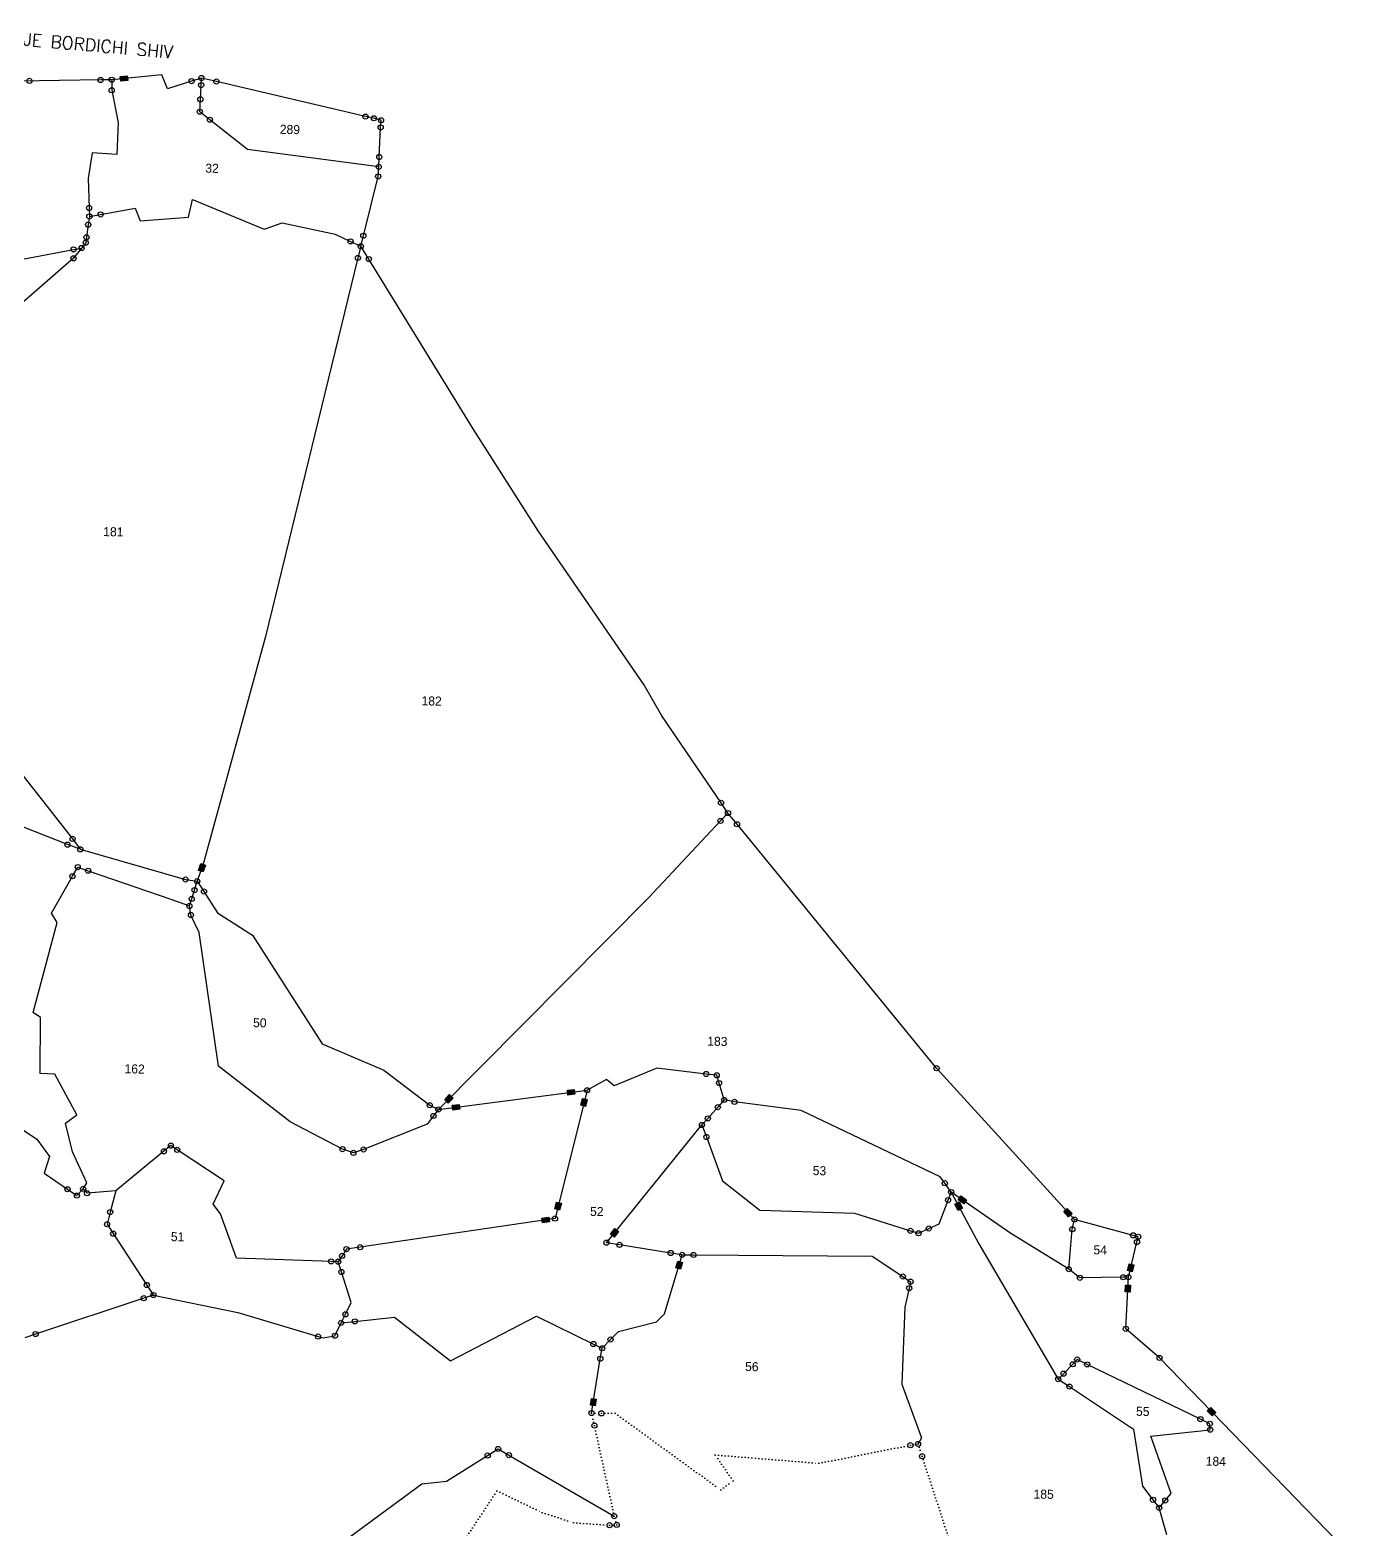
# Model space of a CAD drawing. Header units: metres. Extents: x 260336 to 266671, y 2219820 to 2223612.
# Drawn here: x 264253 to 265283, y 2221606 to 2222769 of the extents above; entities that cross this region are included whole.
import ezdxf

# ---------------------------------------------------------------- set-up
doc = ezdxf.new("R2010")
doc.units = ezdxf.units.M
doc.header["$MEASUREMENT"] = 0
doc.linetypes.add('DOT', pattern=[0.25, 0, -0.25])
for name, color, linetype in [('POLY_FOREST', 7, 'DOT'), ('POLY_PARCEL', 6, 'Continuous'), ('SYM_STONE', 1, 'Continuous'), ('TEXT_MAPOUT', 7, 'Continuous'), ('TEXT_PARCEL', 7, 'Continuous'), ('V_BOUND_LINE', 7, 'Continuous')]:
    doc.layers.add(name, color=color, linetype=linetype)
doc.styles.get("Standard").update_dxf_attribs({"font": 'simplex.shx'})
doc.styles.add('TEXT_MAP', font='', dxfattribs={"height": 1.8})
doc.styles.get('TEXT_MAP').set_extended_font_data('Kruti Dev 050')

msp = doc.modelspace()

# ---------------------------------------------------------------- hatches: boundary and pattern name
at = {"layer": 'SYM_STONE'}
for points in [[(264328.8, 2222729.3), (264328.4, 2222733.1), (264323, 2222732.5), (264323.4, 2222728.8)], [(264389, 2222121.3), (264385.5, 2222122.6), (264383.7, 2222117.4), (264387.2, 2222116.2)], [(264580.9, 2221940.9), (264578.2, 2221943.6), (264574.4, 2221939.7), (264577, 2221937.1)], [(264669.5, 2221947), (264669.9, 2221943.2), (264675.3, 2221943.9), (264674.8, 2221947.7)], [(264679.9, 2221935.4), (264683.5, 2221934.5), (264684.8, 2221939.8), (264681.2, 2221940.7)], [(264586.1, 2221932.4), (264585.7, 2221936.1), (264580.3, 2221935.4), (264580.8, 2221931.7)], [(264664.8, 2221859.4), (264661.1, 2221860.3), (264659.8, 2221855.1), (264663.4, 2221854.2)], [(264972.2, 2221853.9), (264975.5, 2221855.7), (264973, 2221860.5), (264969.7, 2221858.7)], [(264976.7, 2221859), (264978.8, 2221862), (264974.4, 2221865.1), (264972.2, 2221862.1)], [(264649.7, 2221848), (264650.3, 2221844.3), (264655.6, 2221845.1), (264655.1, 2221848.8)], [(265056.8, 2221855.5), (265054.1, 2221853), (265057.8, 2221849), (265060.5, 2221851.5)], [(264709.1, 2221837.5), (264706.2, 2221839.8), (264702.8, 2221835.6), (264705.7, 2221833.3)], [(264753.5, 2221809.4), (264757.1, 2221808.3), (264758.7, 2221813.5), (264755.1, 2221814.6)], [(265108.4, 2221811.7), (265104.7, 2221812.6), (265103.5, 2221807.3), (265107.1, 2221806.4)], [(265101.7, 2221790.7), (265105.4, 2221790.5), (265105.7, 2221795.9), (265102, 2221796.1)], [(264691.9, 2221707.7), (264688.2, 2221708.3), (264687.3, 2221703), (264691, 2221702.4)], [(265168, 2221701.3), (265165.3, 2221698.7), (265169.1, 2221694.8), (265171.8, 2221697.4)]]:
    msp.add_hatch(color=256, dxfattribs=at).paths.add_polyline_path(points)

# ---------------------------------------------------------------- linework, layer by layer
at = {"layer": 'POLY_FOREST', "ltscale": 10}
for p, q in [((264690.4, 2221687.2), (264688.2, 2221696.9)), ((264688.2, 2221696.9), (264695.8, 2221696.7)), ((264695.8, 2221696.7), (264706.5, 2221696.8)), ((264706.5, 2221696.8), (264788.4, 2221637.3)), ((264705.8, 2221617), (264690.4, 2221687.2)), ((264935.2, 2221672), (264941.2, 2221673)), ((264941.2, 2221673), (264944.3, 2221663.4)), ((264797.8, 2221644.5), (264784, 2221664.5)), ((264784, 2221664.5), (264864.2, 2221658)), ((264864.2, 2221658), (264935.2, 2221672)), ((264944.3, 2221663.4), (265045.4, 2221353.5)), ((264788.4, 2221637.3), (264797.8, 2221644.5)), ((264580.3, 2221584.2), (264614.9, 2221636.7)), ((264614.9, 2221636.7), (264649.9, 2221619.9)), ((264649.9, 2221619.9), (264674.2, 2221612)), ((264707.7, 2221610.2), (264705.8, 2221617)), ((264674.2, 2221612), (264702.2, 2221610)), ((264702.2, 2221610), (264707.7, 2221610.2))]:
    msp.add_line(p, q, dxfattribs=at)
at = {"layer": 'POLY_PARCEL'}
for p, q in [((264385.7, 2222725.8), (264385.9, 2222731.3)), ((264316.4, 2222730), (264316.4, 2222721.8)), ((264316.4, 2222721.8), (264321.3, 2222696.6)), ((264385.1, 2222714.8), (264385.7, 2222725.8)), ((264384.7, 2222705.2), (264385.1, 2222714.8)), ((264321.3, 2222696.6), (264320.5, 2222672.1)), ((264392.5, 2222699), (264384.7, 2222705.2)), ((264421.6, 2222675.9), (264392.5, 2222699)), ((264301.3, 2222673.4), (264298.3, 2222653.5)), ((264320.5, 2222672.1), (264301.3, 2222673.4)), ((264523.3, 2222662.5), (264421.6, 2222675.9)), ((264298.3, 2222653.5), (264298.9, 2222630.6)), ((264298.9, 2222630.6), (264299.1, 2222624.1)), ((264307.8, 2222625.6), (264334.6, 2222630.4)), ((264334.6, 2222630.4), (264338.5, 2222620.6)), ((264375.8, 2222623.4), (264379, 2222637.1)), ((264379, 2222637.1), (264434.5, 2222614.3)), ((264298.2, 2222617.7), (264296.9, 2222607.9)), ((264299.1, 2222624.1), (264298.2, 2222617.7)), ((264299.1, 2222624.1), (264307.8, 2222625.6)), ((264338.5, 2222620.6), (264375.8, 2222623.4)), ((264434.5, 2222614.3), (264448.6, 2222619.2)), ((264448.6, 2222619.2), (264489.5, 2222610.3)), ((264296.3, 2222603.7), (264293.1, 2222599.6)), ((264296.9, 2222607.9), (264296.3, 2222603.7)), ((264489.5, 2222610.3), (264501.5, 2222604.7)), ((264501.5, 2222604.7), (264509.4, 2222601)), ((264286.8, 2222591.6), (264145, 2222468.1)), ((264241.9, 2222590), (264286.9, 2222598.5)), ((264293.1, 2222599.6), (264286.8, 2222591.6)), ((264286.9, 2222598.5), (264293.1, 2222599.6)), ((264507.2, 2222591.9), (264435.7, 2222298.5)), ((264509.4, 2222601), (264507.2, 2222591.9)), ((264435.7, 2222298.5), (264387.9, 2222123.9)), ((264191.5, 2222262.2), (264286.1, 2222141.8)), ((264793.9, 2222161.8), (264788.1, 2222155.7)), ((264282.1, 2222137.3), (264229.4, 2222158)), ((264788.1, 2222155.7), (264732.7, 2222096.4)), ((264286.1, 2222141.8), (264292.1, 2222133.7)), ((264292.1, 2222133.7), (264282.1, 2222137.3)), ((264292.1, 2222133.7), (264373.6, 2222110.3)), ((264286, 2222112.8), (264290.1, 2222119.9)), ((264290.1, 2222119.9), (264298.2, 2222117.1)), ((264298.2, 2222117.1), (264362.3, 2222095)), ((264387.9, 2222123.9), (264382.7, 2222109)), ((264269.7, 2222084.2), (264286, 2222112.8)), ((264373.6, 2222110.3), (264382.7, 2222109)), ((264380.6, 2222102.1), (264382.7, 2222109)), ((264382.7, 2222109), (264387.9, 2222101)), ((264362.3, 2222095), (264376.6, 2222089.8)), ((264376.6, 2222089.8), (264378.4, 2222095.3)), ((264378.4, 2222095.3), (264380.6, 2222102.1)), ((264387.9, 2222101), (264398.4, 2222084.5)), ((264732.7, 2222096.4), (264569.5, 2221932.2)), ((264274.2, 2222077), (264269.7, 2222084.2)), ((264377.8, 2222082.8), (264376.6, 2222089.8)), ((264384.2, 2222069.3), (264377.8, 2222082.8)), ((264398.4, 2222084.5), (264425.5, 2222067.2)), ((264255.6, 2222007.2), (264274.2, 2222077)), ((264399.2, 2221965.8), (264384.2, 2222069.3)), ((264425.5, 2222067.2), (264479.5, 2221983.1)), ((264261.3, 2222003.3), (264255.6, 2222007.2)), ((264261, 2221959.9), (264261.3, 2222003.3)), ((264479.5, 2221983.1), (264527.2, 2221962.6)), ((264454.6, 2221922.6), (264399.2, 2221965.8)), ((264738.8, 2221964.2), (264705.8, 2221950.4)), ((264777, 2221959.6), (264738.8, 2221964.2)), ((264193, 2221952.7), (264258.3, 2221909.1)), ((264272.4, 2221959.4), (264261, 2221959.9)), ((264289.5, 2221927.9), (264272.4, 2221959.4)), ((264527.2, 2221962.6), (264562.8, 2221935.4)), ((264699.9, 2221955.4), (264684.7, 2221947)), ((264705.8, 2221950.4), (264699.9, 2221955.4)), ((264785.2, 2221958.6), (264777, 2221959.6)), ((264787, 2221952.6), (264785.2, 2221958.6)), ((264791, 2221939.5), (264787, 2221952.6)), ((264569.5, 2221932.2), (264684.7, 2221947)), ((264684.7, 2221947), (264659.9, 2221847.6)), ((264562.8, 2221935.4), (264569.5, 2221932.2)), ((264569.5, 2221932.2), (264565.7, 2221927.1)), ((264786, 2221933.9), (264778.3, 2221925.2)), ((264791, 2221939.5), (264786, 2221933.9)), ((264799, 2221938), (264791, 2221939.5)), ((264850.7, 2221931.3), (264799, 2221938)), ((264958.4, 2221880), (264850.7, 2221931.3)), ((264280.5, 2221921.4), (264289.5, 2221927.9)), ((264286, 2221899.2), (264280.5, 2221921.4)), ((264495.2, 2221901.4), (264454.6, 2221922.6)), ((264560.9, 2221920.8), (264511.6, 2221901.1)), ((264565.7, 2221927.1), (264560.9, 2221920.8)), ((264699.7, 2221828.9), (264773.7, 2221920.1)), ((264778.3, 2221925.2), (264773.7, 2221920.1)), ((264773.7, 2221920.1), (264777.2, 2221910.8)), ((264258.3, 2221909.1), (264268.3, 2221895.8)), ((264777.2, 2221910.8), (264789.6, 2221876.8)), ((264268.3, 2221895.8), (264264.2, 2221882.8)), ((264297.1, 2221875.2), (264286, 2221899.2)), ((264356.9, 2221899.7), (264319.5, 2221869.1)), ((264362.3, 2221904.1), (264356.9, 2221899.7)), ((264367.2, 2221900.8), (264362.3, 2221904.1)), ((264403.6, 2221876.9), (264367.2, 2221900.8)), ((264503.7, 2221898.5), (264495.2, 2221901.4)), ((264511.6, 2221901.1), (264503.7, 2221898.5)), ((264264.2, 2221882.8), (264282.2, 2221870.3)), ((264289.5, 2221865.4), (264294.3, 2221870.6)), ((264294.3, 2221870.6), (264297.1, 2221875.2)), ((264297.3, 2221867.2), (264294.3, 2221870.6)), ((264395, 2221858.8), (264403.6, 2221876.9)), ((264789.6, 2221876.8), (264818.5, 2221854.2)), ((264961.9, 2221875), (264958.4, 2221880)), ((264966.8, 2221868.1), (264961.9, 2221875)), ((264282.2, 2221870.3), (264289.5, 2221865.4)), ((264319.5, 2221869.1), (264297.3, 2221867.2)), ((264319.5, 2221869.1), (264315.2, 2221852.6)), ((264957.4, 2221843.5), (264964.4, 2221861.9)), ((264964.4, 2221861.9), (264966.8, 2221868.1)), ((264966.8, 2221868.1), (264988.3, 2221828)), ((265013, 2221836), (264966.8, 2221868.1)), ((264315.2, 2221852.6), (264312.8, 2221843.2)), ((264400.6, 2221851.3), (264395, 2221858.8)), ((264413.1, 2221817), (264400.6, 2221851.3)), ((264659.9, 2221847.6), (264509, 2221825.4)), ((264818.5, 2221854.2), (264892, 2221851.8)), ((264892, 2221851.8), (264935.3, 2221838.1)), ((264312.8, 2221843.2), (264317.6, 2221835.9)), ((264317.6, 2221835.9), (264343.6, 2221796.1)), ((264935.3, 2221838.1), (264941.5, 2221836.2)), ((264941.5, 2221836.2), (264949.5, 2221839.9)), ((264949.5, 2221839.9), (264957.4, 2221843.5)), ((265057.9, 2221808.4), (265013, 2221836)), ((265057.9, 2221808.4), (265060.7, 2221839.3)), ((265060.7, 2221839.3), (265062.3, 2221846.8)), ((264509, 2221825.4), (264498.3, 2221823.9)), ((264709.9, 2221827.2), (264699.7, 2221828.9)), ((264749.5, 2221820.9), (264709.9, 2221827.2)), ((264988.3, 2221828), (265049.8, 2221723.2)), ((264486.4, 2221814.4), (264413.1, 2221817)), ((264491.9, 2221814.2), (264486.4, 2221814.4)), ((264494.9, 2221818.7), (264491.9, 2221814.2)), ((264494.4, 2221806.2), (264491.9, 2221814.2)), ((264498.3, 2221823.9), (264494.9, 2221818.7)), ((264744.7, 2221773.9), (264758.5, 2221819.5)), ((264758.5, 2221819.5), (264749.5, 2221820.9)), ((264758.5, 2221819.5), (264767.1, 2221819.4)), ((264767.1, 2221819.4), (264905.6, 2221818.5)), ((264905.6, 2221818.5), (264929.4, 2221802.7)), ((264502, 2221782.6), (264494.4, 2221806.2)), ((264929.4, 2221802.7), (264935.4, 2221798.7)), ((265066.6, 2221801.7), (265057.9, 2221808.4)), ((265100, 2221802.1), (265066.6, 2221801.7)), ((265104.1, 2221802.2), (265100, 2221802.1)), ((264343.6, 2221796.1), (264348.7, 2221788.3)), ((264934.3, 2221793.7), (264930.9, 2221779)), ((264935.4, 2221798.7), (264934.3, 2221793.7)), ((264341.2, 2221785.9), (264257.5, 2221758.1)), ((264348.7, 2221788.3), (264341.2, 2221785.9)), ((264348.7, 2221788.3), (264414.2, 2221774.8)), ((264497.5, 2221773.4), (264502, 2221782.6)), ((264930.9, 2221779), (264928.7, 2221719.2)), ((264414.2, 2221774.8), (264476.3, 2221756.2)), ((264489.4, 2221756.8), (264494.2, 2221766.8)), ((264494.2, 2221766.8), (264497.5, 2221773.4)), ((264494.2, 2221766.8), (264504.7, 2221767.9)), ((264504.7, 2221767.9), (264535.5, 2221771.3)), ((264535.5, 2221771.3), (264579, 2221737.3)), ((264579, 2221737.3), (264645.6, 2221772)), ((264645.6, 2221772), (264689.6, 2221750.4)), ((264709, 2221760.2), (264738.6, 2221767.6)), ((264738.6, 2221767.6), (264744.7, 2221773.9)), ((264257.5, 2221758.1), (264249.2, 2221755.2)), ((264476.3, 2221756.2), (264480.1, 2221755.1)), ((264480.1, 2221755.1), (264489.4, 2221756.8)), ((264702.9, 2221753.9), (264709, 2221760.2)), ((264689.6, 2221750.4), (264696.4, 2221747.1)), ((264695, 2221739), (264696.4, 2221747.1)), ((264696.4, 2221747.1), (264702.9, 2221753.9)), ((264688.2, 2221696.9), (264695, 2221739)), ((265061, 2221734.7), (265053.9, 2221727.4)), ((265064.5, 2221738.4), (265061, 2221734.7)), ((265072.2, 2221734.6), (265064.5, 2221738.4)), ((265159.9, 2221692.2), (265072.2, 2221734.6)), ((265053.9, 2221727.4), (265049.8, 2221723.2)), ((265049.8, 2221723.2), (265058.5, 2221717.4)), ((264928.7, 2221719.2), (264943.9, 2221677.7)), ((265058.5, 2221717.4), (265108.2, 2221684.4)), ((265167.2, 2221688.6), (265159.9, 2221692.2)), ((265167.5, 2221684), (265167.2, 2221688.6)), ((264943.9, 2221677.7), (264941.2, 2221673)), ((265108.2, 2221684.4), (265115, 2221640.2)), ((265121.6, 2221678.9), (265167.5, 2221684)), ((265137.2, 2221634.5), (265121.6, 2221678.9)), ((264575.8, 2221644.2), (264607.7, 2221664)), ((264607.7, 2221664), (264615.8, 2221669.1)), ((264615.8, 2221669.1), (264624.1, 2221664.3)), ((264624.1, 2221664.3), (264705.8, 2221617)), ((264477.4, 2221583.8), (264556.8, 2221642)), ((264556.8, 2221642), (264575.8, 2221644.2)), ((265115, 2221640.2), (265123.2, 2221629.7)), ((265123.2, 2221629.7), (265128, 2221623.5)), ((265128, 2221623.5), (265132.7, 2221629.2)), ((265132.7, 2221629.2), (265137.2, 2221634.5)), ((265133.9, 2221602.5), (265128, 2221623.5))]:
    msp.add_line(p, q, dxfattribs=at)
at = {"layer": 'SYM_STONE'}
for p, q in [((264323, 2222732.5), (264328.4, 2222733.1)), ((264323.4, 2222728.8), (264323, 2222732.5)), ((264328.4, 2222733.1), (264328.8, 2222729.3)), ((264328.8, 2222729.3), (264323.4, 2222728.8)), ((264383.7, 2222117.4), (264385.5, 2222122.6)), ((264387.2, 2222116.2), (264383.7, 2222117.4)), ((264385.5, 2222122.6), (264389, 2222121.3)), ((264389, 2222121.3), (264387.2, 2222116.2)), ((264574.4, 2221939.7), (264578.2, 2221943.6)), ((264580.9, 2221940.9), (264577, 2221937.1)), ((264578.2, 2221943.6), (264580.9, 2221940.9)), ((264669.5, 2221947), (264674.8, 2221947.7)), ((264669.9, 2221943.2), (264669.5, 2221947)), ((264675.3, 2221943.9), (264669.9, 2221943.2)), ((264674.8, 2221947.7), (264675.3, 2221943.9)), ((264679.9, 2221935.4), (264681.2, 2221940.7)), ((264681.2, 2221940.7), (264684.8, 2221939.8)), ((264577, 2221937.1), (264574.4, 2221939.7)), ((264580.3, 2221935.4), (264585.7, 2221936.1)), ((264580.8, 2221931.7), (264580.3, 2221935.4)), ((264586.1, 2221932.4), (264580.8, 2221931.7)), ((264585.7, 2221936.1), (264586.1, 2221932.4)), ((264683.5, 2221934.5), (264679.9, 2221935.4)), ((264684.8, 2221939.8), (264683.5, 2221934.5)), ((264659.8, 2221855.1), (264661.1, 2221860.3)), ((264661.1, 2221860.3), (264664.8, 2221859.4)), ((264664.8, 2221859.4), (264663.4, 2221854.2)), ((264969.7, 2221858.7), (264973, 2221860.5)), ((264972.2, 2221862.1), (264974.4, 2221865.1)), ((264976.7, 2221859), (264972.2, 2221862.1)), ((264973, 2221860.5), (264975.5, 2221855.7)), ((264974.4, 2221865.1), (264978.8, 2221862)), ((264978.8, 2221862), (264976.7, 2221859)), ((264649.7, 2221848), (264655.1, 2221848.8)), ((264650.3, 2221844.3), (264649.7, 2221848)), ((264655.1, 2221848.8), (264655.6, 2221845.1)), ((264663.4, 2221854.2), (264659.8, 2221855.1)), ((264972.2, 2221853.9), (264969.7, 2221858.7)), ((264975.5, 2221855.7), (264972.2, 2221853.9)), ((265054.1, 2221853), (265056.8, 2221855.5)), ((265057.8, 2221849), (265054.1, 2221853)), ((265056.8, 2221855.5), (265060.5, 2221851.5)), ((265060.5, 2221851.5), (265057.8, 2221849)), ((264655.6, 2221845.1), (264650.3, 2221844.3)), ((264702.8, 2221835.6), (264706.2, 2221839.8)), ((264705.7, 2221833.3), (264702.8, 2221835.6)), ((264709.1, 2221837.5), (264705.7, 2221833.3)), ((264706.2, 2221839.8), (264709.1, 2221837.5)), ((264753.5, 2221809.4), (264755.1, 2221814.6)), ((264755.1, 2221814.6), (264758.7, 2221813.5)), ((264758.7, 2221813.5), (264757.1, 2221808.3)), ((265103.5, 2221807.3), (265104.7, 2221812.6)), ((265104.7, 2221812.6), (265108.4, 2221811.7)), ((264757.1, 2221808.3), (264753.5, 2221809.4)), ((265107.1, 2221806.4), (265103.5, 2221807.3)), ((265108.4, 2221811.7), (265107.1, 2221806.4)), ((265101.7, 2221790.7), (265102, 2221796.1)), ((265105.4, 2221790.5), (265101.7, 2221790.7)), ((265102, 2221796.1), (265105.7, 2221795.9)), ((265105.7, 2221795.9), (265105.4, 2221790.5)), ((264687.3, 2221703), (264688.2, 2221708.3)), ((264688.2, 2221708.3), (264691.9, 2221707.7)), ((264691, 2221702.4), (264687.3, 2221703)), ((264691.9, 2221707.7), (264691, 2221702.4)), ((265165.3, 2221698.7), (265168, 2221701.3)), ((265169.1, 2221694.8), (265165.3, 2221698.7)), ((265168, 2221701.3), (265171.8, 2221697.4)), ((265171.8, 2221697.4), (265169.1, 2221694.8))]:
    msp.add_line(p, q, dxfattribs=at)
for centre in [(264252.7, 2222729.1), (264307.8, 2222729.8), (264316.4, 2222730), (264378.3, 2222728.9), (264385.9, 2222731.3), (264397.5, 2222728.6), (264316.4, 2222721.8), (264385.7, 2222725.8), (264385.1, 2222714.8), (264384.7, 2222705.2), (264392.5, 2222699), (264513.1, 2222701.4), (264519.6, 2222700.1), (264525.1, 2222698.6), (264524.8, 2222693), (264523.3, 2222662.5), (264523.7, 2222670.1), (264522.9, 2222655.1), (264298.9, 2222630.6), (264299.1, 2222624.1), (264307.8, 2222625.6), (264298.2, 2222617.7), (264296.3, 2222603.7), (264296.9, 2222607.9), (264501.5, 2222604.7), (264509.4, 2222601), (264511.4, 2222609.1), (264286.8, 2222591.6), (264286.9, 2222598.5), (264293.1, 2222599.6), (264507.2, 2222591.9), (264515.6, 2222591), (264788.5, 2222169.7), (264793.9, 2222161.8), (264788.1, 2222155.7), (264800.9, 2222153.1), (264282.1, 2222137.3), (264286.1, 2222141.8), (264292.1, 2222133.7), (264286, 2222112.8), (264290.1, 2222119.9), (264298.2, 2222117.1), (264373.6, 2222110.3), (264380.6, 2222102.1), (264382.7, 2222109), (264387.9, 2222101), (264376.6, 2222089.8), (264378.4, 2222095.3), (264377.8, 2222082.8), (264955.5, 2221964.1), (264777, 2221959.6), (264785.2, 2221958.6), (264787, 2221952.6), (264684.7, 2221947), (264791, 2221939.5), (264562.8, 2221935.4), (264565.7, 2221927.1), (264569.5, 2221932.2), (264786, 2221933.9), (264799, 2221938), (264773.7, 2221920.1), (264778.3, 2221925.2), (264362.3, 2221904.1), (264777.2, 2221910.8), (264356.9, 2221899.7), (264367.2, 2221900.8), (264495.2, 2221901.4), (264503.7, 2221898.5), (264511.6, 2221901.1), (264282.2, 2221870.3), (264294.3, 2221870.6), (264961.9, 2221875), (264289.5, 2221865.4), (264297.3, 2221867.2), (264964.4, 2221861.9), (264966.8, 2221868.1), (264315.2, 2221852.6), (264659.9, 2221847.6), (265062.3, 2221846.8), (264312.8, 2221843.2), (264317.6, 2221835.9), (264935.3, 2221838.1), (264941.5, 2221836.2), (264949.5, 2221839.9), (265060.7, 2221839.3), (265107.8, 2221834.6), (264498.3, 2221823.9), (264509, 2221825.4), (264699.7, 2221828.9), (264709.9, 2221827.2), (265110.8, 2221829.4), (265111.8, 2221833.5), (264486.4, 2221814.4), (264491.9, 2221814.2), (264494.9, 2221818.7), (264749.5, 2221820.9), (264758.5, 2221819.5), (264767.1, 2221819.4), (264494.4, 2221806.2), (264929.4, 2221802.7), (264935.4, 2221798.7), (265057.9, 2221808.4), (265066.6, 2221801.7), (265100, 2221802.1), (265104.1, 2221802.2), (264343.6, 2221796.1), (264348.7, 2221788.3), (264934.3, 2221793.7), (264341.2, 2221785.9), (264494.2, 2221766.8), (264497.5, 2221773.4), (264504.7, 2221767.9), (264257.5, 2221758.1), (264476.3, 2221756.2), (264489.4, 2221756.8), (264702.9, 2221753.9), (265102.2, 2221762.2), (264689.6, 2221750.4), (264696.4, 2221747.1), (264695, 2221739), (265061, 2221734.7), (265064.5, 2221738.4), (265072.2, 2221734.6), (265128.3, 2221739.6), (265049.8, 2221723.2), (265053.9, 2221727.4), (265058.5, 2221717.4), (264688.2, 2221696.9), (264695.8, 2221696.7), (264690.4, 2221687.2), (265159.9, 2221692.2), (265167.2, 2221688.6), (265167.5, 2221684), (264935.2, 2221672), (264941.2, 2221673), (264607.7, 2221664), (264615.8, 2221669.1), (264624.1, 2221664.3), (264944.3, 2221663.4), (265123.2, 2221629.7), (265132.7, 2221629.2), (264705.8, 2221617), (265128, 2221623.5), (264702.2, 2221610), (264707.7, 2221610.2)]:
    msp.add_circle(centre, 1.99, dxfattribs=at)
at = {"layer": 'V_BOUND_LINE'}
for p, q in [((264355.3, 2222733.9), (264316.4, 2222730)), ((264359.6, 2222723), (264355.3, 2222733.9)), ((264385.9, 2222731.3), (264378.3, 2222728.9)), ((264397.5, 2222728.6), (264385.9, 2222731.3)), ((264307.8, 2222729.8), (264244.2, 2222729)), ((264316.4, 2222730), (264307.8, 2222729.8)), ((264378.3, 2222728.9), (264359.6, 2222723)), ((264513.1, 2222701.4), (264397.5, 2222728.6)), ((264519.6, 2222700.1), (264513.1, 2222701.4)), ((264525.1, 2222698.6), (264519.6, 2222700.1)), ((264524.8, 2222693), (264525.1, 2222698.6)), ((264523.7, 2222670.1), (264524.8, 2222693)), ((264522.9, 2222655.1), (264523.3, 2222662.5)), ((264523.3, 2222662.5), (264523.7, 2222670.1)), ((264511.4, 2222609.1), (264522.9, 2222655.1)), ((264509.4, 2222601), (264511.4, 2222609.1)), ((264515.6, 2222591), (264509.4, 2222601)), ((264596.6, 2222459.4), (264515.6, 2222591)), ((264646.9, 2222380.5), (264596.6, 2222459.4)), ((264728.7, 2222261.5), (264646.9, 2222380.5)), ((264742.6, 2222237.1), (264728.7, 2222261.5)), ((264788.5, 2222169.7), (264742.6, 2222237.1)), ((264793.9, 2222161.8), (264788.5, 2222169.7)), ((264800.9, 2222153.1), (264793.9, 2222161.8)), ((264955.5, 2221964.1), (264800.9, 2222153.1)), ((265062.3, 2221846.8), (264955.5, 2221964.1)), ((265107.8, 2221834.6), (265062.3, 2221846.8)), ((265104.1, 2221802.2), (265110.8, 2221829.4)), ((265111.8, 2221833.5), (265107.8, 2221834.6)), ((265110.8, 2221829.4), (265111.8, 2221833.5)), ((265102.2, 2221762.2), (265104.1, 2221802.2)), ((265128.3, 2221739.6), (265102.2, 2221762.2)), ((265282.8, 2221580.2), (265128.3, 2221739.6))]:
    msp.add_line(p, q, dxfattribs=at)

# ---------------------------------------------------------------- texts
at = {"layer": 'TEXT_MAPOUT'}
msp.add_text('MAUJE BORDICHI SHIV', height=9.742, rotation=354.9646, dxfattribs=at).set_placement((264220.8, 2222759))
at = {"layer": 'TEXT_PARCEL', "style": 'TEXT_MAP'}
for s, p in [('289', (264446.6, 2222688.1)), ('32', (264388.9, 2222658)), ('181', (264309.8, 2222376.4)), ('182', (264556.4, 2222245.3)), ('50', (264425.9, 2221995.9)), ('183', (264777.8, 2221981.6)), ('162', (264326.3, 2221960.2)), ('53', (264859.5, 2221881.3)), ('52', (264687, 2221849.7)), ('51', (264362.2, 2221830.1)), ('54', (265077, 2221819.9)), ('56', (264807.1, 2221729.5)), ('55', (265110, 2221694.8)), ('184', (265164, 2221656.2)), ('185', (265030.6, 2221630.7))]:
    msp.add_text(s, height=7.01, rotation=358.7762, dxfattribs=at).set_placement(p)

doc.saveas('drawing.dxf')
